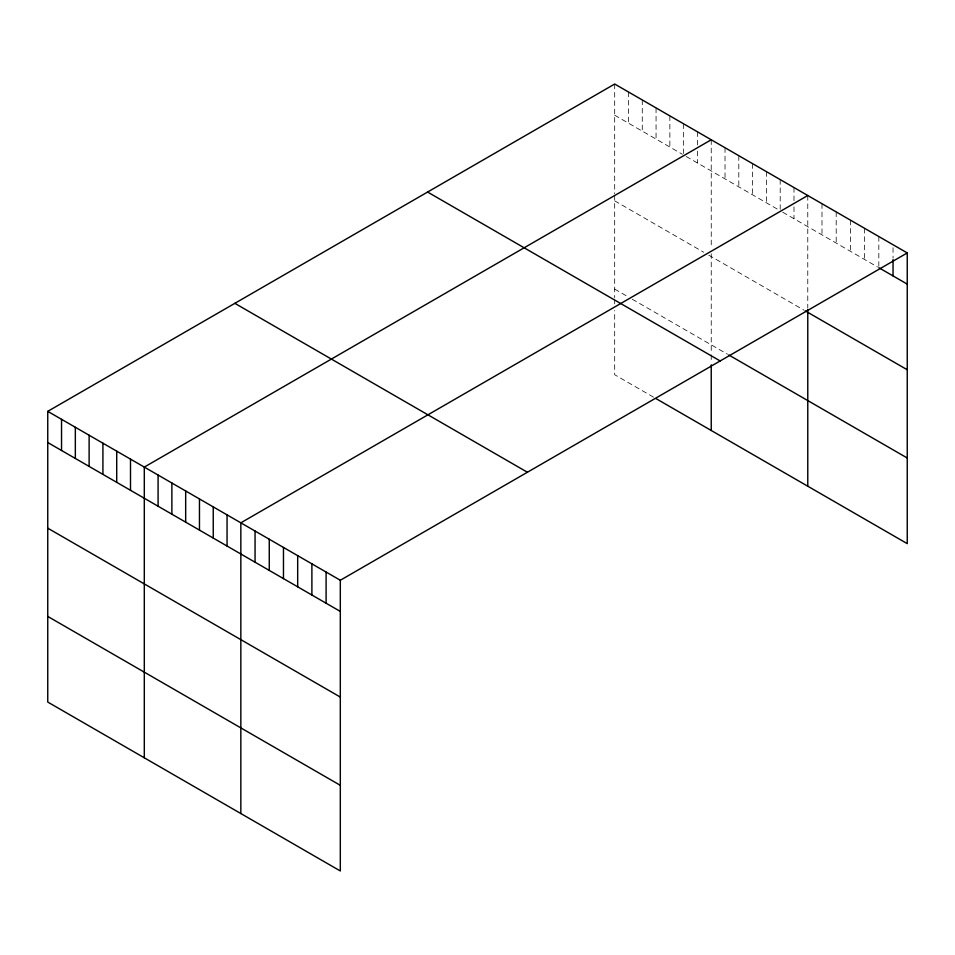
<?xml version="1.0" encoding="UTF-8"?>
<svg xmlns="http://www.w3.org/2000/svg" width="955" height="955" viewBox="0 0 955 955"><rect width="100%" height="100%" fill="white"/><g stroke="black" fill="none" stroke-linecap="round" stroke-linejoin="round"><path stroke-width="0.72" stroke-dasharray="4.78 3.58" d="M614.686 84.028L614.686 193.71M614.686 115.209L682.395 154.292M686.156 156.465L778.946 210.04M782.706 212.201L877.538 266.958M614.686 200.848L703.716 252.251M708.729 255.14L804.014 310.16M614.686 289.09L628.474 297.053M632.246 299.225L727.531 354.245M653.554 397.185L614.686 374.742L614.686 310.506M893.044 247.703L893.044 258.101M878.827 236.53L878.827 266.218M864.621 228.329L864.621 259.497M850.404 220.128L850.404 251.296M836.198 211.915L836.198 243.095M821.992 203.713L821.992 234.894M807.775 195.512L807.775 308.047M793.987 187.55L793.987 200.908M793.987 206.841L793.987 218.719M780.199 179.588L780.199 209.276M766.399 171.625L766.399 202.794M752.612 163.663L752.612 194.832M738.812 155.701L738.812 186.87M725.024 147.739L725.024 178.907M711.236 139.776L711.236 248.025M711.236 253.732L711.236 353.398M711.236 354.83L711.236 361.969M697.437 131.814L697.437 145.172M697.437 151.105L697.437 162.983M683.649 123.84L683.649 153.528M669.861 115.877L669.861 147.058M656.061 107.915L656.061 139.096M642.273 99.953L642.273 131.133M628.474 91.99L628.474 123.171M614.686 195.142L614.686 297.662M614.686 299.082L614.686 304.8"/><path stroke-width="1.43" d="M907.25 252.944L340.314 580.258L340.314 870.972L47.75 702.056L47.75 411.354L614.686 84.028L907.25 252.944L907.25 543.646L656.061 398.629M711.236 139.776L144.3 467.091L144.3 757.804M807.775 195.512L240.839 522.827L240.839 813.541M878.827 267.71L907.25 284.113M805.268 310.888L907.25 369.764M728.784 354.974L907.25 458.006M427.601 192.05L720.166 360.954M234.835 303.332L527.399 472.248M47.75 411.354L340.314 580.258M47.75 442.523L340.314 611.427M47.75 528.175L340.314 697.078M47.75 616.417L340.314 785.32M893.044 259.581L893.044 275.911M807.775 309.48L807.775 486.226M711.236 364.822L711.236 430.478M326.097 572.057L326.097 603.226M311.891 563.856L311.891 595.025M297.685 555.643L297.685 586.824M283.468 547.442L283.468 578.611M269.262 539.241L269.262 570.41M255.057 531.028L255.057 562.209M227.051 514.864L227.051 546.045M213.251 506.902L213.251 538.083M199.464 498.94L199.464 530.109M185.676 490.977L185.676 522.146M171.876 483.015L171.876 514.184M158.088 475.053L158.088 506.222M130.501 459.128L130.501 490.297M116.713 451.166L116.713 482.335M102.913 443.204L102.913 474.372M89.125 435.241L89.125 466.41M75.338 427.279L75.338 458.448M61.538 419.317L61.538 450.485"/></g></svg>
